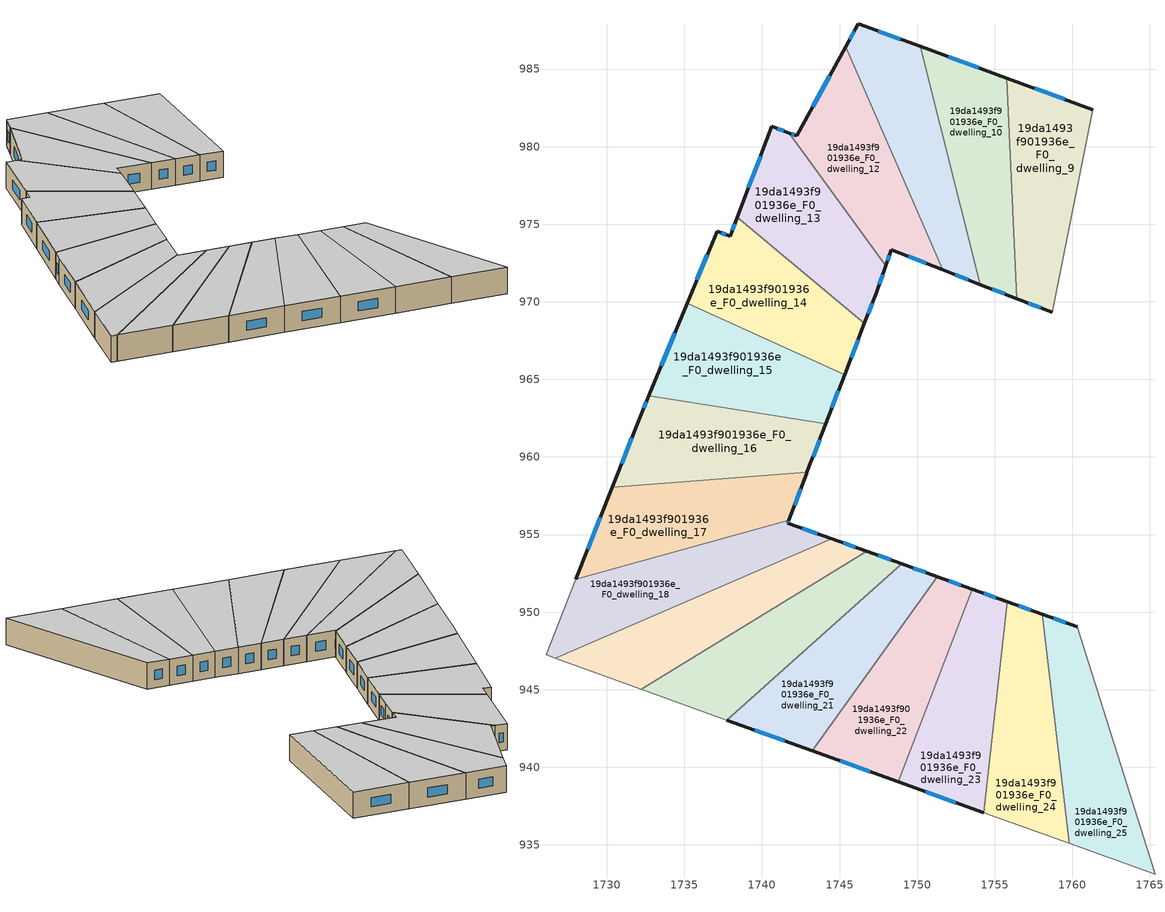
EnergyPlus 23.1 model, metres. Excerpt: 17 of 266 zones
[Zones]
19da1493f901936e_F0_dwelling_10
 floor ground (EU_floor_Construction): 1755.77,984.42 1756.41,970.21 1754.08,971.12 1750.21,986.46 z0
 wall outside (EU_wall_Construction): 1754.08,971.12 1756.41,970.21 / 1755.77,984.42 1750.21,986.46 z0:3
 wall to 19da1493f901936e_F0_dwelling_11 (EU_wall_Construction): 1750.21,986.46 1754.08,971.12 z0:3
 wall to 19da1493f901936e_F0_dwelling_9 (EU_wall_Construction): 1756.41,970.21 1755.77,984.42 z0:3
 window (EU_Window_Construction): 1754.84,970.82 1755.65,970.51 / 1753.96,985.08 1752.02,985.8 z0.98:2.02
 ceiling to 19da1493f901936e_F1_dwelling_10 (EU_floor_Construction): 1756.41,970.21 1755.77,984.42 1750.21,986.46 1754.08,971.12 z3
19da1493f901936e_F0_dwelling_11
 floor ground (EU_floor_Construction): 1750.21,986.46 1754.08,971.12 1751.66,972.05 1745.39,986.45 1746.2,987.92 z0
 wall outside (EU_wall_Construction): 1751.66,972.05 1754.08,971.12 / 1750.21,986.46 1746.2,987.92 1745.39,986.45 z0:3
 wall to 19da1493f901936e_F0_dwelling_12 (EU_wall_Construction): 1745.39,986.45 1751.66,972.05 z0:3
 window (EU_Window_Construction): 1752.45,971.75 1753.29,971.42 / 1745.94,987.45 1745.66,986.93 / 1748.91,986.94 1747.51,987.45 z0.98:2.02
 ceiling to 19da1493f901936e_F1_dwelling_11 (EU_floor_Construction): 1754.08,971.12 1750.21,986.46 1746.2,987.92 1745.39,986.45 1751.66,972.05 z3
19da1493f901936e_F0_dwelling_12
 floor ground (EU_floor_Construction): 1745.39,986.45 1751.66,972.05 1748.33,973.34 1747.97,972.33 1741.76,980.88 1742.23,980.7 z0
 wall outside (EU_wall_Construction): 1747.97,972.33 1748.33,973.34 1751.66,972.05 / 1745.39,986.45 1742.23,980.7 1741.76,980.88 z0:3
 wall to 19da1493f901936e_F0_dwelling_13 (EU_wall_Construction): 1741.76,980.88 1747.97,972.33 z0:3
 window (EU_Window_Construction): 1749.41,972.93 1750.58,972.47 / 1748.09,972.66 1748.22,973.01 / 1742.08,980.75 1741.91,980.82 / 1744.37,984.58 1743.26,982.57 z0.98:2.02
 ceiling to 19da1493f901936e_F1_dwelling_12 (EU_floor_Construction): 1751.66,972.05 1745.39,986.45 1742.23,980.7 1741.76,980.88 1747.97,972.33 1748.33,973.34 z3
19da1493f901936e_F0_dwelling_13
 floor ground (EU_floor_Construction): 1741.76,980.88 1747.97,972.33 1747.35,970.54 1746.61,968.62 1738.4,975.44 1740.63,981.3 z0
 wall outside (EU_wall_Construction): 1746.61,968.62 1747.35,970.54 1747.97,972.33 / 1741.76,980.88 1740.63,981.3 1738.4,975.44 z0:3
 wall to 19da1493f901936e_F0_dwelling_14 (EU_wall_Construction): 1738.4,975.44 1746.61,968.62 z0:3
 window (EU_Window_Construction): 1747.55,971.12 1747.77,971.75 / 1746.85,969.24 1747.11,969.92 / 1739.91,979.4 1739.13,977.35 / 1741.39,981.01 1741,981.17 z0.98:2.02
 ceiling to 19da1493f901936e_F1_dwelling_13 (EU_floor_Construction): 1746.61,968.62 1747.35,970.54 1747.97,972.33 1741.76,980.88 1740.63,981.3 1738.4,975.44 z3
19da1493f901936e_F0_dwelling_14
 floor ground (EU_floor_Construction): 1746.61,968.62 1745.33,965.31 1735.18,969.9 1737.11,974.55 1737.94,974.22 1738.4,975.44 z0
 wall outside (EU_wall_Construction): 1738.4,975.44 1737.94,974.22 1737.11,974.55 1735.18,969.9 / 1745.33,965.31 1746.61,968.62 z0:3
 wall to 19da1493f901936e_F0_dwelling_15 (EU_wall_Construction): 1735.18,969.9 1745.33,965.31 z0:3
 window (EU_Window_Construction): 1738.25,975.04 1738.09,974.62 / 1745.75,966.39 1746.19,967.54 / 1736.48,973.04 1735.81,971.41 / 1737.67,974.33 1737.38,974.45 z0.98:2.02
 ceiling to 19da1493f901936e_F1_dwelling_14 (EU_floor_Construction): 1745.33,965.31 1746.61,968.62 1738.4,975.44 1737.94,974.22 1737.11,974.55 1735.18,969.9 z3
19da1493f901936e_F0_dwelling_15
 floor ground (EU_floor_Construction): 1745.33,965.31 1744.1,962.14 1732.72,963.96 1735.18,969.9 z0
 wall outside (EU_wall_Construction): 1744.1,962.14 1745.33,965.31 / 1735.18,969.9 1732.72,963.96 z0:3
 wall to 19da1493f901936e_F0_dwelling_16 (EU_wall_Construction): 1732.72,963.96 1744.1,962.14 z0:3
 window (EU_Window_Construction): 1744.5,963.17 1744.93,964.28 / 1734.38,967.97 1733.52,965.89 z0.98:2.02
 ceiling to 19da1493f901936e_F1_dwelling_15 (EU_floor_Construction): 1744.1,962.14 1745.33,965.31 1735.18,969.9 1732.72,963.96 z3
19da1493f901936e_F0_dwelling_16
 floor ground (EU_floor_Construction): 1744.1,962.14 1742.9,959.01 1730.35,958.04 1732.22,962.77 1732.72,963.96 z0
 wall outside (EU_wall_Construction): 1742.9,959.01 1744.1,962.14 / 1732.72,963.96 1732.22,962.77 1730.35,958.04 z0:3
 wall to 19da1493f901936e_F0_dwelling_17 (EU_wall_Construction): 1730.35,958.04 1742.9,959.01 z0:3
 window (EU_Window_Construction): 1743.29,960.03 1743.71,961.12 / 1731.61,961.23 1730.96,959.57 / 1732.56,963.57 1732.38,963.15 z0.98:2.02
 ceiling to 19da1493f901936e_F1_dwelling_16 (EU_floor_Construction): 1742.9,959.01 1744.1,962.14 1732.72,963.96 1732.22,962.77 1730.35,958.04 z3
19da1493f901936e_F0_dwelling_17
 floor ground (EU_floor_Construction): 1742.9,959.01 1742.87,958.95 1741.72,955.91 1728.01,952.12 1730.35,958.04 z0
 wall outside (EU_wall_Construction): 1741.72,955.91 1742.87,958.95 1742.9,959.01 / 1730.35,958.04 1728.01,952.12 z0:3
 wall to 19da1493f901936e_F0_dwelling_18 (EU_wall_Construction): 1728.01,952.12 1741.72,955.91 z0:3
 window (EU_Window_Construction): 1742.1,956.9 1742.5,957.96 / 1729.59,956.11 1728.77,954.04 z0.98:2.02
 ceiling to 19da1493f901936e_F1_dwelling_17 (EU_floor_Construction): 1741.72,955.91 1742.87,958.95 1742.9,959.01 1730.35,958.04 1728.01,952.12 z3
19da1493f901936e_F0_dwelling_18
 floor ground (EU_floor_Construction): 1744.49,954.73 1726.69,947.03 1726.08,947.25 1728.01,952.12 1741.72,955.91 1741.66,955.75 z0
 wall outside (EU_wall_Construction): 1744.49,954.73 1741.66,955.75 1741.72,955.91 z0:3
 wall to 19da1493f901936e_F0_dwelling_19 (EU_wall_Construction): 1726.69,947.03 1744.49,954.73 z0:3
 wall adiabatic (EU_wall_Construction): 1728.01,952.12 1726.08,947.25 1726.69,947.03 z0:3
 window (EU_Window_Construction): 1741.68,955.8 1741.7,955.86 / 1743.57,955.06 1742.58,955.42 z0.98:2.02
 ceiling to 19da1493f901936e_F1_dwelling_18 (EU_floor_Construction): 1744.49,954.73 1741.66,955.75 1741.72,955.91 1728.01,952.12 1726.08,947.25 1726.69,947.03 z3
19da1493f901936e_F0_dwelling_19
 floor ground (EU_floor_Construction): 1746.76,953.92 1732.21,945.04 1726.69,947.03 1744.49,954.73 z0
 wall outside (EU_wall_Construction): 1746.76,953.92 1744.49,954.73 z0:3
 wall to 19da1493f901936e_F0_dwelling_20 (EU_wall_Construction): 1732.21,945.04 1746.76,953.92 z0:3
 wall adiabatic (EU_wall_Construction): 1726.69,947.03 1732.21,945.04 z0:3
 window (EU_Window_Construction): 1746.02,954.18 1745.22,954.47 z0.98:2.02
 ceiling to 19da1493f901936e_F1_dwelling_19 (EU_floor_Construction): 1746.76,953.92 1744.49,954.73 1726.69,947.03 1732.21,945.04 z3
19da1493f901936e_F0_dwelling_20
 floor ground (EU_floor_Construction): 1749.02,953.11 1737.73,943.05 1732.21,945.04 1746.76,953.92 z0
 wall outside (EU_wall_Construction): 1749.02,953.11 1746.76,953.92 z0:3
 wall to 19da1493f901936e_F0_dwelling_21 (EU_wall_Construction): 1737.73,943.05 1749.02,953.11 z0:3
 wall adiabatic (EU_wall_Construction): 1732.21,945.04 1737.73,943.05 z0:3
 window (EU_Window_Construction): 1748.29,953.37 1747.49,953.65 z0.98:2.02
 ceiling to 19da1493f901936e_F1_dwelling_20 (EU_floor_Construction): 1749.02,953.11 1746.76,953.92 1732.21,945.04 1737.73,943.05 z3
19da1493f901936e_F0_dwelling_21
 floor ground (EU_floor_Construction): 1751.29,952.29 1743.26,941.06 1737.73,943.05 1749.02,953.11 z0
 wall outside (EU_wall_Construction): 1751.29,952.29 1749.02,953.11 / 1737.73,943.05 1743.26,941.06 z0:3
 wall to 19da1493f901936e_F0_dwelling_22 (EU_wall_Construction): 1743.26,941.06 1751.29,952.29 z0:3
 window (EU_Window_Construction): 1750.55,952.56 1749.76,952.84 / 1739.53,942.4 1741.46,941.71 z0.98:2.02
 ceiling to 19da1493f901936e_F1_dwelling_21 (EU_floor_Construction): 1743.26,941.06 1751.29,952.29 1749.02,953.11 1737.73,943.05 z3
19da1493f901936e_F0_dwelling_22
 floor ground (EU_floor_Construction): 1753.55,951.48 1748.78,939.07 1743.26,941.06 1751.29,952.29 z0
 wall outside (EU_wall_Construction): 1753.55,951.48 1751.29,952.29 / 1743.26,941.06 1748.78,939.07 z0:3
 wall to 19da1493f901936e_F0_dwelling_23 (EU_wall_Construction): 1748.78,939.07 1753.55,951.48 z0:3
 window (EU_Window_Construction): 1752.82,951.75 1752.02,952.03 / 1745.05,940.41 1746.98,939.72 z0.98:2.02
 ceiling to 19da1493f901936e_F1_dwelling_22 (EU_floor_Construction): 1748.78,939.07 1753.55,951.48 1751.29,952.29 1743.26,941.06 z3
19da1493f901936e_F0_dwelling_23
 floor ground (EU_floor_Construction): 1755.81,950.67 1754.29,937.08 1748.78,939.07 1753.55,951.48 z0
 wall outside (EU_wall_Construction): 1755.81,950.67 1753.55,951.48 / 1748.78,939.07 1754.29,937.08 z0:3
 wall to 19da1493f901936e_F0_dwelling_24 (EU_wall_Construction): 1754.29,937.08 1755.81,950.67 z0:3
 window (EU_Window_Construction): 1755.08,950.94 1754.29,951.22 / 1750.57,938.42 1752.5,937.73 z0.98:2.02
 ceiling to 19da1493f901936e_F1_dwelling_23 (EU_floor_Construction): 1754.29,937.08 1755.81,950.67 1753.55,951.48 1748.78,939.07 z3
19da1493f901936e_F0_dwelling_24
 floor ground (EU_floor_Construction): 1758.07,949.86 1759.81,935.09 1754.29,937.08 1755.81,950.67 z0
 wall outside (EU_wall_Construction): 1758.07,949.86 1755.81,950.67 z0:3
 wall to 19da1493f901936e_F0_dwelling_25 (EU_wall_Construction): 1759.81,935.09 1758.07,949.86 z0:3
 wall adiabatic (EU_wall_Construction): 1754.29,937.08 1759.81,935.09 z0:3
 window (EU_Window_Construction): 1757.34,950.13 1756.55,950.41 z0.98:2.02
 ceiling to 19da1493f901936e_F1_dwelling_24 (EU_floor_Construction): 1759.81,935.09 1758.07,949.86 1755.81,950.67 1754.29,937.08 z3
19da1493f901936e_F0_dwelling_25
 floor ground (EU_floor_Construction): 1760.33,949.05 1765.33,933.11 1759.81,935.09 1758.07,949.86 z0
 wall outside (EU_wall_Construction): 1760.33,949.05 1758.07,949.86 z0:3
 wall to 19da1493f901936e_F0_dwelling_26 (EU_wall_Construction): 1765.33,933.11 1760.33,949.05 z0:3
 wall adiabatic (EU_wall_Construction): 1759.81,935.09 1765.33,933.11 z0:3
 window (EU_Window_Construction): 1759.59,949.32 1758.8,949.6 z0.98:2.02
 ceiling to 19da1493f901936e_F1_dwelling_25 (EU_floor_Construction): 1765.33,933.11 1760.33,949.05 1758.07,949.86 1759.81,935.09 z3
19da1493f901936e_F0_dwelling_9
 floor ground (EU_floor_Construction): 1761.32,982.39 1758.71,969.32 1756.41,970.21 1755.77,984.42 z0
 wall outside (EU_wall_Construction): 1756.41,970.21 1758.71,969.32 / 1761.32,982.39 1755.77,984.42 z0:3
 wall to 19da1493f901936e_F0_dwelling_8 (EU_wall_Construction): 1758.71,969.32 1761.32,982.39 z0:3
 window (EU_Window_Construction): 1757.16,969.92 1757.96,969.61 / 1759.52,983.05 1757.58,983.76 z0.98:2.02
 ceiling to 19da1493f901936e_F1_dwelling_9 (EU_floor_Construction): 1758.71,969.32 1761.32,982.39 1755.77,984.42 1756.41,970.21 z3
[Building]
EU S2 Campaign: North Axis=0; Terrain=City; Solar Distribution=FullExterior
[Site:Location]
Bologna: Latitude=44.5; Longitude=11.25; Time Zone=1; Elevation=37
[SizingPeriod:WeatherFileDays]
AnnualSizingPeriod: Begin Month=1; Begin Day of Month=1; End Month=12; End Day of Month=31; Day of Week for Start Day=Monday; Use Weather File Daylight Saving Period=No; Use Weather File Rain and Snow Indicators=No
[MATERIAL]
EU_InternalMass_Material: Roughness=MediumRough; Thickness=0.1; Conductivity=1; Density=1800; Specific Heat=900; Thermal Absorptance=0.9; Solar Absorptance=0.7; Visible Absorptance=0.7
[MATERIAL:NOMASS] Roughness=MediumRough; Thermal Absorptance=0.9; Solar Absorptance=0.7; Visible Absorptance=0.7
Name | Thermal Resistance
EU_wall_NoMass | 0.905828
EU_floor_NoMass | 0.67114
[WINDOWMATERIAL:SIMPLEGLAZINGSYSTEM]
EU_Window_SimpleGlazing: UFactor=4.52486; Solar Heat Gain Coefficient=0.85; Visible Transmittance=0.85
[CONSTRUCTION]
EU_wall_Construction: EU_wall_NoMass
EU_floor_Construction: EU_floor_NoMass
EU_Window_Construction: EU_Window_SimpleGlazing
EU_InternalMass_Construction: EU_InternalMass_Material
[ZONE] Type=1; Multiplier=1; Ceiling Height=autocalculate; Floor Area=autocalculate; Part of Total Floor Area=Yes
Name | Volume
19da1493f901936e_F0_dwelling_10 | 164.966
19da1493f901936e_F0_dwelling_11 | 164.934
19da1493f901936e_F0_dwelling_12 | 164.944
19da1493f901936e_F0_dwelling_13 | 164.94
19da1493f901936e_F0_dwelling_14 | 164.946
19da1493f901936e_F0_dwelling_15 | 164.951
19da1493f901936e_F0_dwelling_16; 19da1493f901936e_F0_dwelling_19 | 164.962
19da1493f901936e_F0_dwelling_17 | 164.923
19da1493f901936e_F0_dwelling_18 | 164.942
19da1493f901936e_F0_dwelling_20 | 164.952
19da1493f901936e_F0_dwelling_21 | 164.905
19da1493f901936e_F0_dwelling_22 | 164.958
19da1493f901936e_F0_dwelling_23 | 164.955
19da1493f901936e_F0_dwelling_24 | 164.956
19da1493f901936e_F0_dwelling_25 | 164.96
19da1493f901936e_F0_dwelling_9 | 164.986
[INTERNALMASS] Construction=EU_InternalMass_Construction
Name | Zone or ZoneList | Surface Area
19da1493f901936e_F0_dwelling_9_EU_InternalMass | 19da1493f901936e_F0_dwelling_9 | 54.9951
19da1493f901936e_F0_dwelling_10_EU_InternalMass | 19da1493f901936e_F0_dwelling_10 | 54.9885
19da1493f901936e_F0_dwelling_11_EU_InternalMass | 19da1493f901936e_F0_dwelling_11 | 54.978
19da1493f901936e_F0_dwelling_12_EU_InternalMass | 19da1493f901936e_F0_dwelling_12 | 54.9809
19da1493f901936e_F0_dwelling_13_EU_InternalMass | 19da1493f901936e_F0_dwelling_13 | 54.98
19da1493f901936e_F0_dwelling_14_EU_InternalMass | 19da1493f901936e_F0_dwelling_14 | 54.982
19da1493f901936e_F0_dwelling_15_EU_InternalMass | 19da1493f901936e_F0_dwelling_15 | 54.9835
19da1493f901936e_F0_dwelling_16_EU_InternalMass | 19da1493f901936e_F0_dwelling_16 | 54.9874
19da1493f901936e_F0_dwelling_17_EU_InternalMass | 19da1493f901936e_F0_dwelling_17 | 54.9741
19da1493f901936e_F0_dwelling_18_EU_InternalMass | 19da1493f901936e_F0_dwelling_18 | 54.981
19da1493f901936e_F0_dwelling_19_EU_InternalMass | 19da1493f901936e_F0_dwelling_19 | 54.9872
19da1493f901936e_F0_dwelling_20_EU_InternalMass | 19da1493f901936e_F0_dwelling_20 | 54.9839
19da1493f901936e_F0_dwelling_21_EU_InternalMass | 19da1493f901936e_F0_dwelling_21 | 54.9681
19da1493f901936e_F0_dwelling_22_EU_InternalMass | 19da1493f901936e_F0_dwelling_22 | 54.986
19da1493f901936e_F0_dwelling_23_EU_InternalMass | 19da1493f901936e_F0_dwelling_23 | 54.985
19da1493f901936e_F0_dwelling_24_EU_InternalMass | 19da1493f901936e_F0_dwelling_24 | 54.9849
19da1493f901936e_F0_dwelling_25_EU_InternalMass | 19da1493f901936e_F0_dwelling_25 | 54.9866
[OTHEREQUIPMENT] Fuel Type=Electricity; Design Level Calculation Method=Watts/Area; Power per Zone Floor Area=1; Fraction Latent=0; Fraction Radiant=0; Fraction Lost=0; Carbon Dioxide Generation Rate=0; EndUse Subcategory=EU_Step8_InternalGains
Name | Zone or ZoneList or Space or SpaceList | Schedule
EU_Step8_InternalGain_19da1493f901936e_F0_dwelling_9_f000 | 19da1493f901936e_F0_dwelling_9 | EU_Step8_GainSchedule_19da1493f901936e_F0_dwelling_9_f000
EU_Step8_InternalGain_19da1493f901936e_F0_dwelling_10_f000 | 19da1493f901936e_F0_dwelling_10 | EU_Step8_GainSchedule_19da1493f901936e_F0_dwelling_10_f000
EU_Step8_InternalGain_19da1493f901936e_F0_dwelling_11_f000 | 19da1493f901936e_F0_dwelling_11 | EU_Step8_GainSchedule_19da1493f901936e_F0_dwelling_11_f000
EU_Step8_InternalGain_19da1493f901936e_F0_dwelling_12_f000 | 19da1493f901936e_F0_dwelling_12 | EU_Step8_GainSchedule_19da1493f901936e_F0_dwelling_12_f000
EU_Step8_InternalGain_19da1493f901936e_F0_dwelling_13_f000 | 19da1493f901936e_F0_dwelling_13 | EU_Step8_GainSchedule_19da1493f901936e_F0_dwelling_13_f000
EU_Step8_InternalGain_19da1493f901936e_F0_dwelling_14_f000 | 19da1493f901936e_F0_dwelling_14 | EU_Step8_GainSchedule_19da1493f901936e_F0_dwelling_14_f000
EU_Step8_InternalGain_19da1493f901936e_F0_dwelling_15_f000 | 19da1493f901936e_F0_dwelling_15 | EU_Step8_GainSchedule_19da1493f901936e_F0_dwelling_15_f000
EU_Step8_InternalGain_19da1493f901936e_F0_dwelling_16_f000 | 19da1493f901936e_F0_dwelling_16 | EU_Step8_GainSchedule_19da1493f901936e_F0_dwelling_16_f000
EU_Step8_InternalGain_19da1493f901936e_F0_dwelling_17_f000 | 19da1493f901936e_F0_dwelling_17 | EU_Step8_GainSchedule_19da1493f901936e_F0_dwelling_17_f000
EU_Step8_InternalGain_19da1493f901936e_F0_dwelling_18_f000 | 19da1493f901936e_F0_dwelling_18 | EU_Step8_GainSchedule_19da1493f901936e_F0_dwelling_18_f000
EU_Step8_InternalGain_19da1493f901936e_F0_dwelling_19_f000 | 19da1493f901936e_F0_dwelling_19 | EU_Step8_GainSchedule_19da1493f901936e_F0_dwelling_19_f000
EU_Step8_InternalGain_19da1493f901936e_F0_dwelling_20_f000 | 19da1493f901936e_F0_dwelling_20 | EU_Step8_GainSchedule_19da1493f901936e_F0_dwelling_20_f000
EU_Step8_InternalGain_19da1493f901936e_F0_dwelling_21_f000 | 19da1493f901936e_F0_dwelling_21 | EU_Step8_GainSchedule_19da1493f901936e_F0_dwelling_21_f000
EU_Step8_InternalGain_19da1493f901936e_F0_dwelling_22_f000 | 19da1493f901936e_F0_dwelling_22 | EU_Step8_GainSchedule_19da1493f901936e_F0_dwelling_22_f000
EU_Step8_InternalGain_19da1493f901936e_F0_dwelling_23_f000 | 19da1493f901936e_F0_dwelling_23 | EU_Step8_GainSchedule_19da1493f901936e_F0_dwelling_23_f000
EU_Step8_InternalGain_19da1493f901936e_F0_dwelling_24_f000 | 19da1493f901936e_F0_dwelling_24 | EU_Step8_GainSchedule_19da1493f901936e_F0_dwelling_24_f000
EU_Step8_InternalGain_19da1493f901936e_F0_dwelling_25_f000 | 19da1493f901936e_F0_dwelling_25 | EU_Step8_GainSchedule_19da1493f901936e_F0_dwelling_25_f000
[ZONEVENTILATION:DESIGNFLOWRATE] Schedule=EU_AlwaysOn; Design Flow Rate Calculation Method=AirChanges/Hour; Air Changes per Hour=0.73129; Ventilation Type=Natural; Fan Pressure Rise=0; Fan Total Efficiency=1; Constant Term Coefficient=1; Temperature Term Coefficient=0; Velocity Term Coefficient=0; Velocity Squared Term Coefficient=0; Minimum Indoor Temperature=-100; Maximum Indoor Temperature=100; Delta Temperature=-100; Minimum Outdoor Temperature=-100; Maximum Outdoor Temperature=100; Maximum Wind Speed=40
Name | Zone or ZoneList or Space or SpaceList
EU_ConstantAir_19da1493f901936e_F0_dwelling_9 | 19da1493f901936e_F0_dwelling_9
EU_ConstantAir_19da1493f901936e_F0_dwelling_10 | 19da1493f901936e_F0_dwelling_10
EU_ConstantAir_19da1493f901936e_F0_dwelling_11 | 19da1493f901936e_F0_dwelling_11
EU_ConstantAir_19da1493f901936e_F0_dwelling_12 | 19da1493f901936e_F0_dwelling_12
EU_ConstantAir_19da1493f901936e_F0_dwelling_13 | 19da1493f901936e_F0_dwelling_13
EU_ConstantAir_19da1493f901936e_F0_dwelling_14 | 19da1493f901936e_F0_dwelling_14
EU_ConstantAir_19da1493f901936e_F0_dwelling_15 | 19da1493f901936e_F0_dwelling_15
EU_ConstantAir_19da1493f901936e_F0_dwelling_16 | 19da1493f901936e_F0_dwelling_16
EU_ConstantAir_19da1493f901936e_F0_dwelling_17 | 19da1493f901936e_F0_dwelling_17
EU_ConstantAir_19da1493f901936e_F0_dwelling_18 | 19da1493f901936e_F0_dwelling_18
EU_ConstantAir_19da1493f901936e_F0_dwelling_19 | 19da1493f901936e_F0_dwelling_19
EU_ConstantAir_19da1493f901936e_F0_dwelling_20 | 19da1493f901936e_F0_dwelling_20
EU_ConstantAir_19da1493f901936e_F0_dwelling_21 | 19da1493f901936e_F0_dwelling_21
EU_ConstantAir_19da1493f901936e_F0_dwelling_22 | 19da1493f901936e_F0_dwelling_22
EU_ConstantAir_19da1493f901936e_F0_dwelling_23 | 19da1493f901936e_F0_dwelling_23
EU_ConstantAir_19da1493f901936e_F0_dwelling_24 | 19da1493f901936e_F0_dwelling_24
EU_ConstantAir_19da1493f901936e_F0_dwelling_25 | 19da1493f901936e_F0_dwelling_25
[HVACTEMPLATE:THERMOSTAT] Constant Heating Setpoint=20; Constant Cooling Setpoint=50
EU_HeatOnly_19da1493f901936e_F0_dwelling_0; EU_HeatOnly_19da1493f901936e_F0_dwelling_1; EU_HeatOnly_19da1493f901936e_F0_dwelling_2; EU_HeatOnly_19da1493f901936e_F0_dwelling_3; EU_HeatOnly_19da1493f901936e_F0_dwelling_4; EU_HeatOnly_19da1493f901936e_F0_dwelling_5; EU_HeatOnly_19da1493f901936e_F0_dwelling_6; EU_HeatOnly_19da1493f901936e_F0_dwelling_7; EU_HeatOnly_19da1493f901936e_F0_dwelling_8; EU_HeatOnly_19da1493f901936e_F0_dwelling_9; EU_HeatOnly_19da1493f901936e_F0_dwelling_10; EU_HeatOnly_19da1493f901936e_F0_dwelling_11; EU_HeatOnly_19da1493f901936e_F0_dwelling_12; EU_HeatOnly_19da1493f901936e_F0_dwelling_13; EU_HeatOnly_19da1493f901936e_F0_dwelling_14; EU_HeatOnly_19da1493f901936e_F0_dwelling_15; EU_HeatOnly_19da1493f901936e_F0_dwelling_16; EU_HeatOnly_19da1493f901936e_F0_dwelling_17; EU_HeatOnly_19da1493f901936e_F0_dwelling_18; EU_HeatOnly_19da1493f901936e_F0_dwelling_19; EU_HeatOnly_19da1493f901936e_F0_dwelling_20; EU_HeatOnly_19da1493f901936e_F0_dwelling_21; EU_HeatOnly_19da1493f901936e_F0_dwelling_22; EU_HeatOnly_19da1493f901936e_F0_dwelling_23; EU_HeatOnly_19da1493f901936e_F0_dwelling_24; EU_HeatOnly_19da1493f901936e_F0_dwelling_25; EU_HeatOnly_19da1493f901936e_F0_dwelling_26; EU_HeatOnly_19da1493f901936e_F0_dwelling_27; EU_HeatOnly_19da1493f901936e_F0_dwelling_28; EU_HeatOnly_19da1493f901936e_F0_dwelling_29; EU_HeatOnly_19da1493f901936e_F0_dwelling_30; EU_HeatOnly_19da1493f901936e_F0_dwelling_31; EU_HeatOnly_19da1493f901936e_F0_dwelling_32; EU_HeatOnly_19da1493f901936e_F0_dwelling_33; EU_HeatOnly_19da1493f901936e_F1_dwelling_0; EU_HeatOnly_19da1493f901936e_F1_dwelling_1; EU_HeatOnly_19da1493f901936e_F1_dwelling_2; EU_HeatOnly_19da1493f901936e_F1_dwelling_3; EU_HeatOnly_19da1493f901936e_F1_dwelling_4; EU_HeatOnly_19da1493f901936e_F1_dwelling_5; EU_HeatOnly_19da1493f901936e_F1_dwelling_6; EU_HeatOnly_19da1493f901936e_F1_dwelling_7; EU_HeatOnly_19da1493f901936e_F1_dwelling_8; EU_HeatOnly_19da1493f901936e_F1_dwelling_9; EU_HeatOnly_19da1493f901936e_F1_dwelling_10; EU_HeatOnly_19da1493f901936e_F1_dwelling_11; EU_HeatOnly_19da1493f901936e_F1_dwelling_12; EU_HeatOnly_19da1493f901936e_F1_dwelling_13; EU_HeatOnly_19da1493f901936e_F1_dwelling_14; EU_HeatOnly_19da1493f901936e_F1_dwelling_15; EU_HeatOnly_19da1493f901936e_F1_dwelling_16; EU_HeatOnly_19da1493f901936e_F1_dwelling_17; EU_HeatOnly_19da1493f901936e_F1_dwelling_18; EU_HeatOnly_19da1493f901936e_F1_dwelling_19; EU_HeatOnly_19da1493f901936e_F1_dwelling_20; EU_HeatOnly_19da1493f901936e_F1_dwelling_21; EU_HeatOnly_19da1493f901936e_F1_dwelling_22; EU_HeatOnly_19da1493f901936e_F1_dwelling_23; EU_HeatOnly_19da1493f901936e_F1_dwelling_24; EU_HeatOnly_19da1493f901936e_F1_dwelling_25; EU_HeatOnly_19da1493f901936e_F1_dwelling_26; EU_HeatOnly_19da1493f901936e_F1_dwelling_27; EU_HeatOnly_19da1493f901936e_F1_dwelling_28; EU_HeatOnly_19da1493f901936e_F1_dwelling_29; EU_HeatOnly_19da1493f901936e_F1_dwelling_30; EU_HeatOnly_19da1493f901936e_F1_dwelling_31; EU_HeatOnly_19da1493f901936e_F1_dwelling_32; EU_HeatOnly_19da1493f901936e_F1_dwelling_33; EU_HeatOnly_19da1493f901936e_F2_dwelling_0; EU_HeatOnly_19da1493f901936e_F2_dwelling_1; EU_HeatOnly_19da1493f901936e_F2_dwelling_2; EU_HeatOnly_19da1493f901936e_F2_dwelling_3; EU_HeatOnly_19da1493f901936e_F2_dwelling_4; EU_HeatOnly_19da1493f901936e_F2_dwelling_5; EU_HeatOnly_19da1493f901936e_F2_dwelling_6; EU_HeatOnly_19da1493f901936e_F2_dwelling_7; EU_HeatOnly_19da1493f901936e_F2_dwelling_8; EU_HeatOnly_19da1493f901936e_F2_dwelling_9; EU_HeatOnly_19da1493f901936e_F2_dwelling_10; EU_HeatOnly_19da1493f901936e_F2_dwelling_11; EU_HeatOnly_19da1493f901936e_F2_dwelling_12; EU_HeatOnly_19da1493f901936e_F2_dwelling_13; EU_HeatOnly_19da1493f901936e_F2_dwelling_14; EU_HeatOnly_19da1493f901936e_F2_dwelling_15; EU_HeatOnly_19da1493f901936e_F2_dwelling_16; EU_HeatOnly_19da1493f901936e_F2_dwelling_17; EU_HeatOnly_19da1493f901936e_F2_dwelling_18; EU_HeatOnly_19da1493f901936e_F2_dwelling_19; EU_HeatOnly_19da1493f901936e_F2_dwelling_20; EU_HeatOnly_19da1493f901936e_F2_dwelling_21; EU_HeatOnly_19da1493f901936e_F2_dwelling_22; EU_HeatOnly_19da1493f901936e_F2_dwelling_23; EU_HeatOnly_19da1493f901936e_F2_dwelling_24; EU_HeatOnly_19da1493f901936e_F2_dwelling_25; EU_HeatOnly_19da1493f901936e_F2_dwelling_26; EU_HeatOnly_19da1493f901936e_F2_dwelling_27; EU_HeatOnly_19da1493f901936e_F2_dwelling_28; EU_HeatOnly_19da1493f901936e_F2_dwelling_29; EU_HeatOnly_19da1493f901936e_F2_dwelling_30; EU_HeatOnly_19da1493f901936e_F2_dwelling_31; EU_HeatOnly_19da1493f901936e_F2_dwelling_32; EU_HeatOnly_19da1493f901936e_F3_dwelling_0; EU_HeatOnly_19da1493f901936e_F3_dwelling_1; EU_HeatOnly_19da1493f901936e_F3_dwelling_2; EU_HeatOnly_19da1493f901936e_F3_dwelling_3; EU_HeatOnly_19da1493f901936e_F3_dwelling_4; EU_HeatOnly_19da1493f901936e_F3_dwelling_5; EU_HeatOnly_19da1493f901936e_F3_dwelling_6; EU_HeatOnly_19da1493f901936e_F3_dwelling_7; EU_HeatOnly_19da1493f901936e_F3_dwelling_8; EU_HeatOnly_19da1493f901936e_F3_dwelling_9; EU_HeatOnly_19da1493f901936e_F3_dwelling_10; EU_HeatOnly_19da1493f901936e_F3_dwelling_11; EU_HeatOnly_19da1493f901936e_F3_dwelling_12; EU_HeatOnly_19da1493f901936e_F3_dwelling_13; EU_HeatOnly_19da1493f901936e_F3_dwelling_14; EU_HeatOnly_19da1493f901936e_F3_dwelling_15; EU_HeatOnly_19da1493f901936e_F3_dwelling_16; EU_HeatOnly_19da1493f901936e_F3_dwelling_17; EU_HeatOnly_19da1493f901936e_F3_dwelling_18; EU_HeatOnly_19da1493f901936e_F3_dwelling_19; EU_HeatOnly_19da1493f901936e_F3_dwelling_20; EU_HeatOnly_19da1493f901936e_F3_dwelling_21; EU_HeatOnly_19da1493f901936e_F3_dwelling_22; EU_HeatOnly_19da1493f901936e_F3_dwelling_23; EU_HeatOnly_19da1493f901936e_F3_dwelling_24; EU_HeatOnly_19da1493f901936e_F3_dwelling_25; EU_HeatOnly_19da1493f901936e_F3_dwelling_26; EU_HeatOnly_19da1493f901936e_F3_dwelling_27; EU_HeatOnly_19da1493f901936e_F3_dwelling_28; EU_HeatOnly_19da1493f901936e_F3_dwelling_29; EU_HeatOnly_19da1493f901936e_F3_dwelling_30; EU_HeatOnly_19da1493f901936e_F3_dwelling_31; EU_HeatOnly_19da1493f901936e_F3_dwelling_32; EU_HeatOnly_19da1493f901936e_F4_dwelling_0; EU_HeatOnly_19da1493f901936e_F4_dwelling_1; EU_HeatOnly_19da1493f901936e_F4_dwelling_2; EU_HeatOnly_19da1493f901936e_F4_dwelling_3; EU_HeatOnly_19da1493f901936e_F4_dwelling_4; EU_HeatOnly_19da1493f901936e_F4_dwelling_5; EU_HeatOnly_19da1493f901936e_F4_dwelling_6; EU_HeatOnly_19da1493f901936e_F4_dwelling_7; EU_HeatOnly_19da1493f901936e_F4_dwelling_8; EU_HeatOnly_19da1493f901936e_F4_dwelling_9; EU_HeatOnly_19da1493f901936e_F4_dwelling_10; EU_HeatOnly_19da1493f901936e_F4_dwelling_11; EU_HeatOnly_19da1493f901936e_F4_dwelling_12; EU_HeatOnly_19da1493f901936e_F4_dwelling_13; EU_HeatOnly_19da1493f901936e_F4_dwelling_14; EU_HeatOnly_19da1493f901936e_F4_dwelling_15; EU_HeatOnly_19da1493f901936e_F4_dwelling_16; EU_HeatOnly_19da1493f901936e_F4_dwelling_17; EU_HeatOnly_19da1493f901936e_F4_dwelling_18; EU_HeatOnly_19da1493f901936e_F4_dwelling_19; EU_HeatOnly_19da1493f901936e_F4_dwelling_20; EU_HeatOnly_19da1493f901936e_F4_dwelling_21; EU_HeatOnly_19da1493f901936e_F4_dwelling_22; EU_HeatOnly_19da1493f901936e_F4_dwelling_23; EU_HeatOnly_19da1493f901936e_F4_dwelling_24; EU_HeatOnly_19da1493f901936e_F4_dwelling_25; EU_HeatOnly_19da1493f901936e_F4_dwelling_26; EU_HeatOnly_19da1493f901936e_F4_dwelling_27; EU_HeatOnly_19da1493f901936e_F4_dwelling_28; EU_HeatOnly_19da1493f901936e_F4_dwelling_29; EU_HeatOnly_19da1493f901936e_F4_dwelling_30; EU_HeatOnly_19da1493f901936e_F4_dwelling_31; EU_HeatOnly_19da1493f901936e_F4_dwelling_32; EU_HeatOnly_19da1493f901936e_F5_dwelling_0; EU_HeatOnly_19da1493f901936e_F5_dwelling_1; EU_HeatOnly_19da1493f901936e_F5_dwelling_2; EU_HeatOnly_19da1493f901936e_F5_dwelling_3; EU_HeatOnly_19da1493f901936e_F5_dwelling_4; EU_HeatOnly_19da1493f901936e_F5_dwelling_5; EU_HeatOnly_19da1493f901936e_F5_dwelling_6; EU_HeatOnly_19da1493f901936e_F5_dwelling_7; EU_HeatOnly_19da1493f901936e_F5_dwelling_8; EU_HeatOnly_19da1493f901936e_F5_dwelling_9; EU_HeatOnly_19da1493f901936e_F5_dwelling_10; EU_HeatOnly_19da1493f901936e_F5_dwelling_11; EU_HeatOnly_19da1493f901936e_F5_dwelling_12; EU_HeatOnly_19da1493f901936e_F5_dwelling_13; EU_HeatOnly_19da1493f901936e_F5_dwelling_14; EU_HeatOnly_19da1493f901936e_F5_dwelling_15; EU_HeatOnly_19da1493f901936e_F5_dwelling_16; EU_HeatOnly_19da1493f901936e_F5_dwelling_17; EU_HeatOnly_19da1493f901936e_F5_dwelling_18; EU_HeatOnly_19da1493f901936e_F5_dwelling_19; EU_HeatOnly_19da1493f901936e_F5_dwelling_20; EU_HeatOnly_19da1493f901936e_F5_dwelling_21; EU_HeatOnly_19da1493f901936e_F5_dwelling_22; EU_HeatOnly_19da1493f901936e_F5_dwelling_23; EU_HeatOnly_19da1493f901936e_F5_dwelling_24; EU_HeatOnly_19da1493f901936e_F5_dwelling_25; EU_HeatOnly_19da1493f901936e_F5_dwelling_26; EU_HeatOnly_19da1493f901936e_F5_dwelling_27; EU_HeatOnly_19da1493f901936e_F5_dwelling_28; EU_HeatOnly_19da1493f901936e_F5_dwelling_29; EU_HeatOnly_19da1493f901936e_F5_dwelling_30; EU_HeatOnly_19da1493f901936e_F5_dwelling_31; EU_HeatOnly_19da1493f901936e_F5_dwelling_32; EU_HeatOnly_19da1493f901936e_F6_dwelling_0; EU_HeatOnly_19da1493f901936e_F6_dwelling_1; EU_HeatOnly_19da1493f901936e_F6_dwelling_2; EU_HeatOnly_19da1493f901936e_F6_dwelling_3; EU_HeatOnly_19da1493f901936e_F6_dwelling_4; EU_HeatOnly_19da1493f901936e_F6_dwelling_5; EU_HeatOnly_19da1493f901936e_F6_dwelling_6; EU_HeatOnly_19da1493f901936e_F6_dwelling_7; EU_HeatOnly_19da1493f901936e_F6_dwelling_8; EU_HeatOnly_19da1493f901936e_F6_dwelling_9; EU_HeatOnly_19da1493f901936e_F6_dwelling_10; EU_HeatOnly_19da1493f901936e_F6_dwelling_11; EU_HeatOnly_19da1493f901936e_F6_dwelling_12; EU_HeatOnly_19da1493f901936e_F6_dwelling_13; EU_HeatOnly_19da1493f901936e_F6_dwelling_14; EU_HeatOnly_19da1493f901936e_F6_dwelling_15; EU_HeatOnly_19da1493f901936e_F6_dwelling_16; EU_HeatOnly_19da1493f901936e_F6_dwelling_17; EU_HeatOnly_19da1493f901936e_F6_dwelling_18; EU_HeatOnly_19da1493f901936e_F6_dwelling_19; EU_HeatOnly_19da1493f901936e_F6_dwelling_20; EU_HeatOnly_19da1493f901936e_F6_dwelling_21; EU_HeatOnly_19da1493f901936e_F6_dwelling_22; EU_HeatOnly_19da1493f901936e_F6_dwelling_23; EU_HeatOnly_19da1493f901936e_F6_dwelling_24; EU_HeatOnly_19da1493f901936e_F6_dwelling_25; EU_HeatOnly_19da1493f901936e_F6_dwelling_26; EU_HeatOnly_19da1493f901936e_F6_dwelling_27; EU_HeatOnly_19da1493f901936e_F6_dwelling_28; EU_HeatOnly_19da1493f901936e_F6_dwelling_29; EU_HeatOnly_19da1493f901936e_F6_dwelling_30; EU_HeatOnly_19da1493f901936e_F6_dwelling_31; EU_HeatOnly_19da1493f901936e_F6_dwelling_32; EU_HeatOnly_19da1493f901936e_F7_dwelling_0; EU_HeatOnly_19da1493f901936e_F7_dwelling_1; EU_HeatOnly_19da1493f901936e_F7_dwelling_2; EU_HeatOnly_19da1493f901936e_F7_dwelling_3; EU_HeatOnly_19da1493f901936e_F7_dwelling_4; EU_HeatOnly_19da1493f901936e_F7_dwelling_5; EU_HeatOnly_19da1493f901936e_F7_dwelling_6; EU_HeatOnly_19da1493f901936e_F7_dwelling_7; EU_HeatOnly_19da1493f901936e_F7_dwelling_8; EU_HeatOnly_19da1493f901936e_F7_dwelling_9; EU_HeatOnly_19da1493f901936e_F7_dwelling_10; EU_HeatOnly_19da1493f901936e_F7_dwelling_11; EU_HeatOnly_19da1493f901936e_F7_dwelling_12; EU_HeatOnly_19da1493f901936e_F7_dwelling_13; EU_HeatOnly_19da1493f901936e_F7_dwelling_14; EU_HeatOnly_19da1493f901936e_F7_dwelling_15; EU_HeatOnly_19da1493f901936e_F7_dwelling_16; EU_HeatOnly_19da1493f901936e_F7_dwelling_17; EU_HeatOnly_19da1493f901936e_F7_dwelling_18; EU_HeatOnly_19da1493f901936e_F7_dwelling_19; EU_HeatOnly_19da1493f901936e_F7_dwelling_20; EU_HeatOnly_19da1493f901936e_F7_dwelling_21; EU_HeatOnly_19da1493f901936e_F7_dwelling_22; EU_HeatOnly_19da1493f901936e_F7_dwelling_23; EU_HeatOnly_19da1493f901936e_F7_dwelling_24; EU_HeatOnly_19da1493f901936e_F7_dwelling_25; EU_HeatOnly_19da1493f901936e_F7_dwelling_26; EU_HeatOnly_19da1493f901936e_F7_dwelling_27; EU_HeatOnly_19da1493f901936e_F7_dwelling_28; EU_HeatOnly_19da1493f901936e_F7_dwelling_29; EU_HeatOnly_19da1493f901936e_F7_dwelling_30; EU_HeatOnly_19da1493f901936e_F7_dwelling_31; EU_HeatOnly_19da1493f901936e_F7_dwelling_32
[HVACTEMPLATE:ZONE:IDEALLOADSAIRSYSTEM] System Availability Schedule=EU_AlwaysOn; Maximum Heating Supply Air Temperature=50; Minimum Cooling Supply Air Temperature=13; Maximum Heating Supply Air Humidity Ratio=0.0156; Minimum Cooling Supply Air Humidity Ratio=0.0077; Heating Limit=NoLimit; Cooling Limit=NoLimit; Heating Availability Schedule=EU_AlwaysOn; Cooling Availability Schedule=EU_CoolingOff; Dehumidification Control Type=ConstantSensibleHeatRatio; Cooling Sensible Heat Ratio=0.7; Dehumidification Setpoint=60; Humidification Control Type=None; Humidification Setpoint=30; Outdoor Air Method=None; Outdoor Air Flow Rate per Person=0.00944; Outdoor Air Flow Rate per Zone Floor Area=0; Outdoor Air Flow Rate per Zone=0; Demand Controlled Ventilation Type=None; Outdoor Air Economizer Type=NoEconomizer; Heat Recovery Type=None; Sensible Heat Recovery Effectiveness=0.7; Latent Heat Recovery Effectiveness=0.65
Name | Template Thermostat
19da1493f901936e_F0_dwelling_9 | EU_HeatOnly_19da1493f901936e_F0_dwelling_9
19da1493f901936e_F0_dwelling_10 | EU_HeatOnly_19da1493f901936e_F0_dwelling_10
19da1493f901936e_F0_dwelling_11 | EU_HeatOnly_19da1493f901936e_F0_dwelling_11
19da1493f901936e_F0_dwelling_12 | EU_HeatOnly_19da1493f901936e_F0_dwelling_12
19da1493f901936e_F0_dwelling_13 | EU_HeatOnly_19da1493f901936e_F0_dwelling_13
19da1493f901936e_F0_dwelling_14 | EU_HeatOnly_19da1493f901936e_F0_dwelling_14
19da1493f901936e_F0_dwelling_15 | EU_HeatOnly_19da1493f901936e_F0_dwelling_15
19da1493f901936e_F0_dwelling_16 | EU_HeatOnly_19da1493f901936e_F0_dwelling_16
19da1493f901936e_F0_dwelling_17 | EU_HeatOnly_19da1493f901936e_F0_dwelling_17
19da1493f901936e_F0_dwelling_18 | EU_HeatOnly_19da1493f901936e_F0_dwelling_18
19da1493f901936e_F0_dwelling_19 | EU_HeatOnly_19da1493f901936e_F0_dwelling_19
19da1493f901936e_F0_dwelling_20 | EU_HeatOnly_19da1493f901936e_F0_dwelling_20
19da1493f901936e_F0_dwelling_21 | EU_HeatOnly_19da1493f901936e_F0_dwelling_21
19da1493f901936e_F0_dwelling_22 | EU_HeatOnly_19da1493f901936e_F0_dwelling_22
19da1493f901936e_F0_dwelling_23 | EU_HeatOnly_19da1493f901936e_F0_dwelling_23
19da1493f901936e_F0_dwelling_24 | EU_HeatOnly_19da1493f901936e_F0_dwelling_24
19da1493f901936e_F0_dwelling_25 | EU_HeatOnly_19da1493f901936e_F0_dwelling_25
[SIZING:ZONE] Zone Cooling Design Supply Air Temperature Input Method=SupplyAirTemperature; Zone Cooling Design Supply Air Temperature=13; Zone Heating Design Supply Air Temperature Input Method=SupplyAirTemperature; Zone Heating Design Supply Air Temperature=50; Zone Cooling Design Supply Air Humidity Ratio=0.008; Zone Heating Design Supply Air Humidity Ratio=0.008; Cooling Design Air Flow Method=DesignDay; Cooling Design Air Flow Rate=0; Cooling Minimum Air Flow per Zone Floor Area=0.000762; Cooling Minimum Air Flow=0; Cooling Minimum Air Flow Fraction=0.2; Heating Design Air Flow Method=DesignDay; Heating Design Air Flow Rate=0; Heating Maximum Air Flow per Zone Floor Area=0.002032; Heating Maximum Air Flow=0.141576; Heating Maximum Air Flow Fraction=0.3; Account for Dedicated Outdoor Air System=No; Dedicated Outdoor Air System Control Strategy=NeutralSupplyAir; Dedicated Outdoor Air Low Setpoint Temperature for Design=autosize; Dedicated Outdoor Air High Setpoint Temperature for Design=autosize; Zone Load Sizing Method=Sensible Load Only No Latent Load; Zone Latent Cooling Design Supply Air Humidity Ratio Input Method=HumidityRatioDifference; Zone Cooling Design Supply Air Humidity Ratio Difference=0.005; Zone Latent Heating Design Supply Air Humidity Ratio Input Method=HumidityRatioDifference; Zone Humidification Design Supply Air Humidity Ratio Difference=0.005
19da1493f901936e_F0_dwelling_9; 19da1493f901936e_F0_dwelling_10; 19da1493f901936e_F0_dwelling_11; 19da1493f901936e_F0_dwelling_12; 19da1493f901936e_F0_dwelling_13; 19da1493f901936e_F0_dwelling_14; 19da1493f901936e_F0_dwelling_15; 19da1493f901936e_F0_dwelling_16; 19da1493f901936e_F0_dwelling_17; 19da1493f901936e_F0_dwelling_18; 19da1493f901936e_F0_dwelling_19; 19da1493f901936e_F0_dwelling_20; 19da1493f901936e_F0_dwelling_21; 19da1493f901936e_F0_dwelling_22; 19da1493f901936e_F0_dwelling_23; 19da1493f901936e_F0_dwelling_24; 19da1493f901936e_F0_dwelling_25
[SCHEDULE:CONSTANT]
Name | Hourly Value
EU_AlwaysOn | 1
EU_CoolingOff | 0
[SCHEDULE:FILE] Column Number=1; Rows to Skip at Top=0; Number of Hours of Data=8760; Column Separator=Comma; Interpolate to Timestep=No; Minutes per Item=60; Adjust Schedule for Daylight Savings=Yes
Name | File
EU_Step8_GainSchedule_19da1493f901936e_F0_dwelling_9_f000 | ../../schedules/19da1493f901936e/19da1493f901936e_F0_dwelling_9_f000_gain.csv
EU_Step8_GainSchedule_19da1493f901936e_F0_dwelling_10_f000 | ../../schedules/19da1493f901936e/19da1493f901936e_F0_dwelling_10_f000_gain.csv
EU_Step8_GainSchedule_19da1493f901936e_F0_dwelling_11_f000 | ../../schedules/19da1493f901936e/19da1493f901936e_F0_dwelling_11_f000_gain.csv
EU_Step8_GainSchedule_19da1493f901936e_F0_dwelling_12_f000 | ../../schedules/19da1493f901936e/19da1493f901936e_F0_dwelling_12_f000_gain.csv
EU_Step8_GainSchedule_19da1493f901936e_F0_dwelling_13_f000 | ../../schedules/19da1493f901936e/19da1493f901936e_F0_dwelling_13_f000_gain.csv
EU_Step8_GainSchedule_19da1493f901936e_F0_dwelling_14_f000 | ../../schedules/19da1493f901936e/19da1493f901936e_F0_dwelling_14_f000_gain.csv
EU_Step8_GainSchedule_19da1493f901936e_F0_dwelling_15_f000 | ../../schedules/19da1493f901936e/19da1493f901936e_F0_dwelling_15_f000_gain.csv
EU_Step8_GainSchedule_19da1493f901936e_F0_dwelling_16_f000 | ../../schedules/19da1493f901936e/19da1493f901936e_F0_dwelling_16_f000_gain.csv
EU_Step8_GainSchedule_19da1493f901936e_F0_dwelling_17_f000 | ../../schedules/19da1493f901936e/19da1493f901936e_F0_dwelling_17_f000_gain.csv
EU_Step8_GainSchedule_19da1493f901936e_F0_dwelling_18_f000 | ../../schedules/19da1493f901936e/19da1493f901936e_F0_dwelling_18_f000_gain.csv
EU_Step8_GainSchedule_19da1493f901936e_F0_dwelling_19_f000 | ../../schedules/19da1493f901936e/19da1493f901936e_F0_dwelling_19_f000_gain.csv
EU_Step8_GainSchedule_19da1493f901936e_F0_dwelling_20_f000 | ../../schedules/19da1493f901936e/19da1493f901936e_F0_dwelling_20_f000_gain.csv
EU_Step8_GainSchedule_19da1493f901936e_F0_dwelling_21_f000 | ../../schedules/19da1493f901936e/19da1493f901936e_F0_dwelling_21_f000_gain.csv
EU_Step8_GainSchedule_19da1493f901936e_F0_dwelling_22_f000 | ../../schedules/19da1493f901936e/19da1493f901936e_F0_dwelling_22_f000_gain.csv
EU_Step8_GainSchedule_19da1493f901936e_F0_dwelling_23_f000 | ../../schedules/19da1493f901936e/19da1493f901936e_F0_dwelling_23_f000_gain.csv
EU_Step8_GainSchedule_19da1493f901936e_F0_dwelling_24_f000 | ../../schedules/19da1493f901936e/19da1493f901936e_F0_dwelling_24_f000_gain.csv
EU_Step8_GainSchedule_19da1493f901936e_F0_dwelling_25_f000 | ../../schedules/19da1493f901936e/19da1493f901936e_F0_dwelling_25_f000_gain.csv
